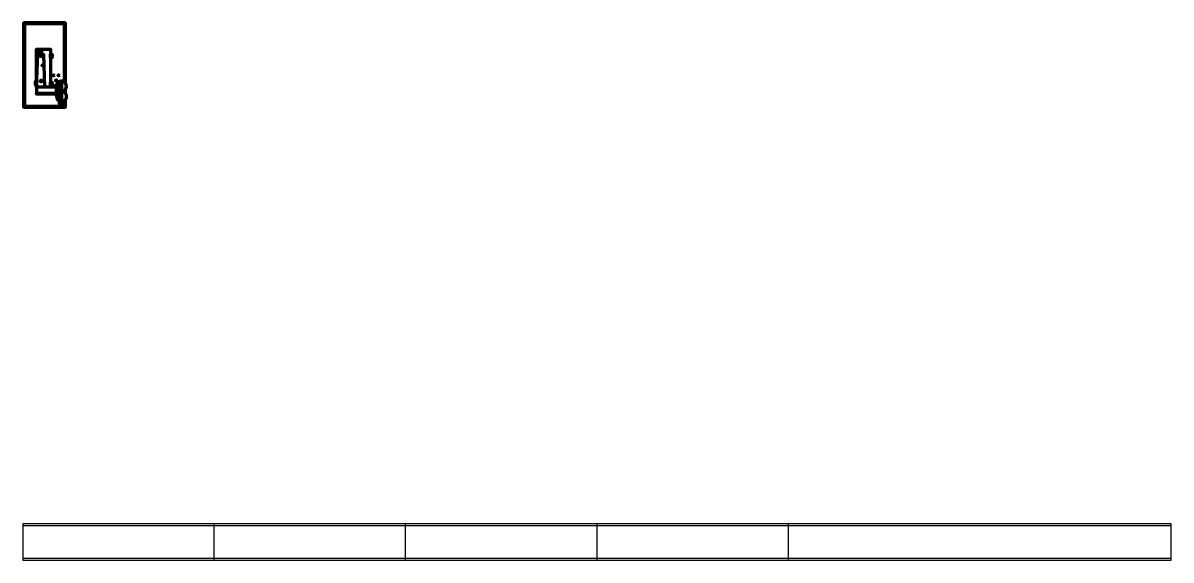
# Model space of a CAD drawing. Header units: inches. Extents: x 9 to 1504, y -309 to 662.
# Drawn here: x 931 to 1504, y 394 to 662 of the extents above; entities that cross this region are included whole.
import ezdxf

# ---------------------------------------------------------------- set-up
doc = ezdxf.new("R2010")
doc.units = ezdxf.units.IN
doc.header["$MEASUREMENT"] = 0
doc.layers.add('machines', color=21, linetype='Continuous')

msp = doc.modelspace()

# ---------------------------------------------------------------- linework, layer by layer
at = {"layer": 'machines', "linetype": 'ByBlock', "lineweight": 100}
for p, q in [((939.52, 648.65), (939.52, 646.15)), ((940.8, 648.66), (940.8, 646.15)), ((938.83, 645.26), (938.61, 645.23)), ((938.61, 645), (938.61, 645.23)), ((938.61, 645), (938.83, 645)), ((945.2, 646.15), (945.82, 646.15)), ((945.2, 644.26), (945.2, 646.15)), ((945.2, 645.95), (945.62, 645.95)), ((945.62, 644.46), (945.2, 644.46)), ((945.82, 644.26), (945.2, 644.26)), ((945.87, 645.7), (945.87, 644.71)), ((946.07, 645.9), (946.07, 644.51)), ((945.2, 632.13), (945.82, 632.13)), ((945.2, 630.25), (945.2, 632.13)), ((945.2, 631.93), (945.62, 631.93)), ((945.62, 630.45), (945.2, 630.45)), ((945.87, 631.68), (945.87, 630.7)), ((946.07, 631.88), (946.07, 630.5)), ((945.82, 630.25), (945.2, 630.25))]:
    msp.add_line(p, q, dxfattribs=at)
at = {"layer": 'machines'}
for p, q in [((1504.47, 411.65), (931.47, 411.65)), ((931.47, 411.65), (931.47, 393.65)), ((1504.47, 410.65), (931.47, 410.65)), ((1026.97, 393.65), (1026.97, 411.65)), ((1122.47, 393.65), (1122.47, 411.65)), ((1217.97, 393.65), (1217.97, 411.65)), ((1313.47, 393.65), (1313.47, 411.65)), ((1504.47, 393.65), (1504.47, 411.65)), ((931.47, 394.65), (1504.47, 394.65)), ((931.47, 393.65), (1504.47, 393.65))]:
    msp.add_line(p, q, dxfattribs=at)
at = {"layer": 'machines', "linetype": 'ByBlock', "lineweight": 100}
for points in [[(952.72, 631.55), (952.72, 661.4, 0.414214), (952.47, 661.65), (931.97, 661.65, 0.414214), (931.72, 661.4), (931.72, 619.9, 0.414214), (931.97, 619.65), (952.47, 619.65, 0.414214), (952.72, 619.9), (952.72, 623.46)], [(952.22, 632.07), (952.22, 660.9, 0.414214), (951.97, 661.15), (932.47, 661.15, 0.414214), (932.22, 660.9), (932.22, 620.4, 0.414214), (932.47, 620.15), (951.97, 620.15, 0.414214), (952.22, 620.4), (952.22, 622.95)]]:
    msp.add_lwpolyline(points, format="xyb", dxfattribs=at)
for points in [[(938.22, 629.65), (938.22, 648.4, -0.414214), (938.47, 648.65), (944.97, 648.65, -0.414214), (945.22, 648.4), (945.22, 629.65)], [(938.22, 629.65), (938.86, 645.91, -0.402601), (939.11, 646.15), (941.48, 646.15, -0.405445), (941.73, 645.91), (942.22, 629.65)], [(938.22, 629.65), (938.22, 626.65), (948.22, 626.65), (948.22, 629.4, 0.414214), (947.97, 629.65)], [(948.22, 626.65), (948.22, 626.34, -0.414214), (947.97, 626.09), (938.5, 626.09, -0.414214), (938.25, 626.34), (938.25, 626.65)]]:
    msp.add_lwpolyline(points, format="xyb", close=True, dxfattribs=at)
for points in [[(938.21, 632.61), (938.21, 630.62), (937.73, 630.62), (937.73, 632.61)], [(938.21, 631.98), (938.21, 630.76), (937.77, 630.76), (937.77, 631.98)], [(949.63, 621.11), (949.63, 631.61), (950.63, 631.61), (950.63, 621.11)], [(949.63, 621.11), (949.63, 631.61), (950.63, 631.61), (950.63, 621.11)]]:
    msp.add_lwpolyline(points, close=True, dxfattribs=at)
for points in [[(952.22, 626.92), (952.22, 628.14)], [(952.72, 626.41), (952.72, 628.67)]]:
    msp.add_lwpolyline(points, dxfattribs=at)
for centre, radius in [((940.46, 645.34), 0.365), ((941.27, 640.5), 0.236), ((940.6, 632.64), 0.444), ((946.76, 635.48), 0.248), ((947.68, 630.31), 0.248), ((948.09, 632.88), 0.343), ((949.27, 635.48), 0.248), ((950.05, 621.61), 0.264), ((950.05, 621.61), 0.264)]:
    msp.add_circle(centre, radius, dxfattribs=at)
for centre, radius, start, end in [((945.62, 645.7), 0.25, 0, 90), ((945.62, 644.71), 0.25, 270, 0), ((945.82, 645.9), 0.25, 0, 90), ((945.82, 644.51), 0.25, 270, 0), ((945.62, 631.68), 0.25, 0, 90), ((945.62, 630.7), 0.25, 270, 0), ((945.82, 631.88), 0.25, 0, 90), ((945.82, 630.5), 0.25, 270, 0), ((950.67, 630.11), 2.5, 269.13242, 245.47177), ((950.7, 624.93), 2.5, 115.1747, 244.8253), ((950.7, 624.93), 2.5, 268.54569, 91.45431)]:
    msp.add_arc(centre, radius, start, end, dxfattribs=at)

doc.saveas('drawing.dxf')
